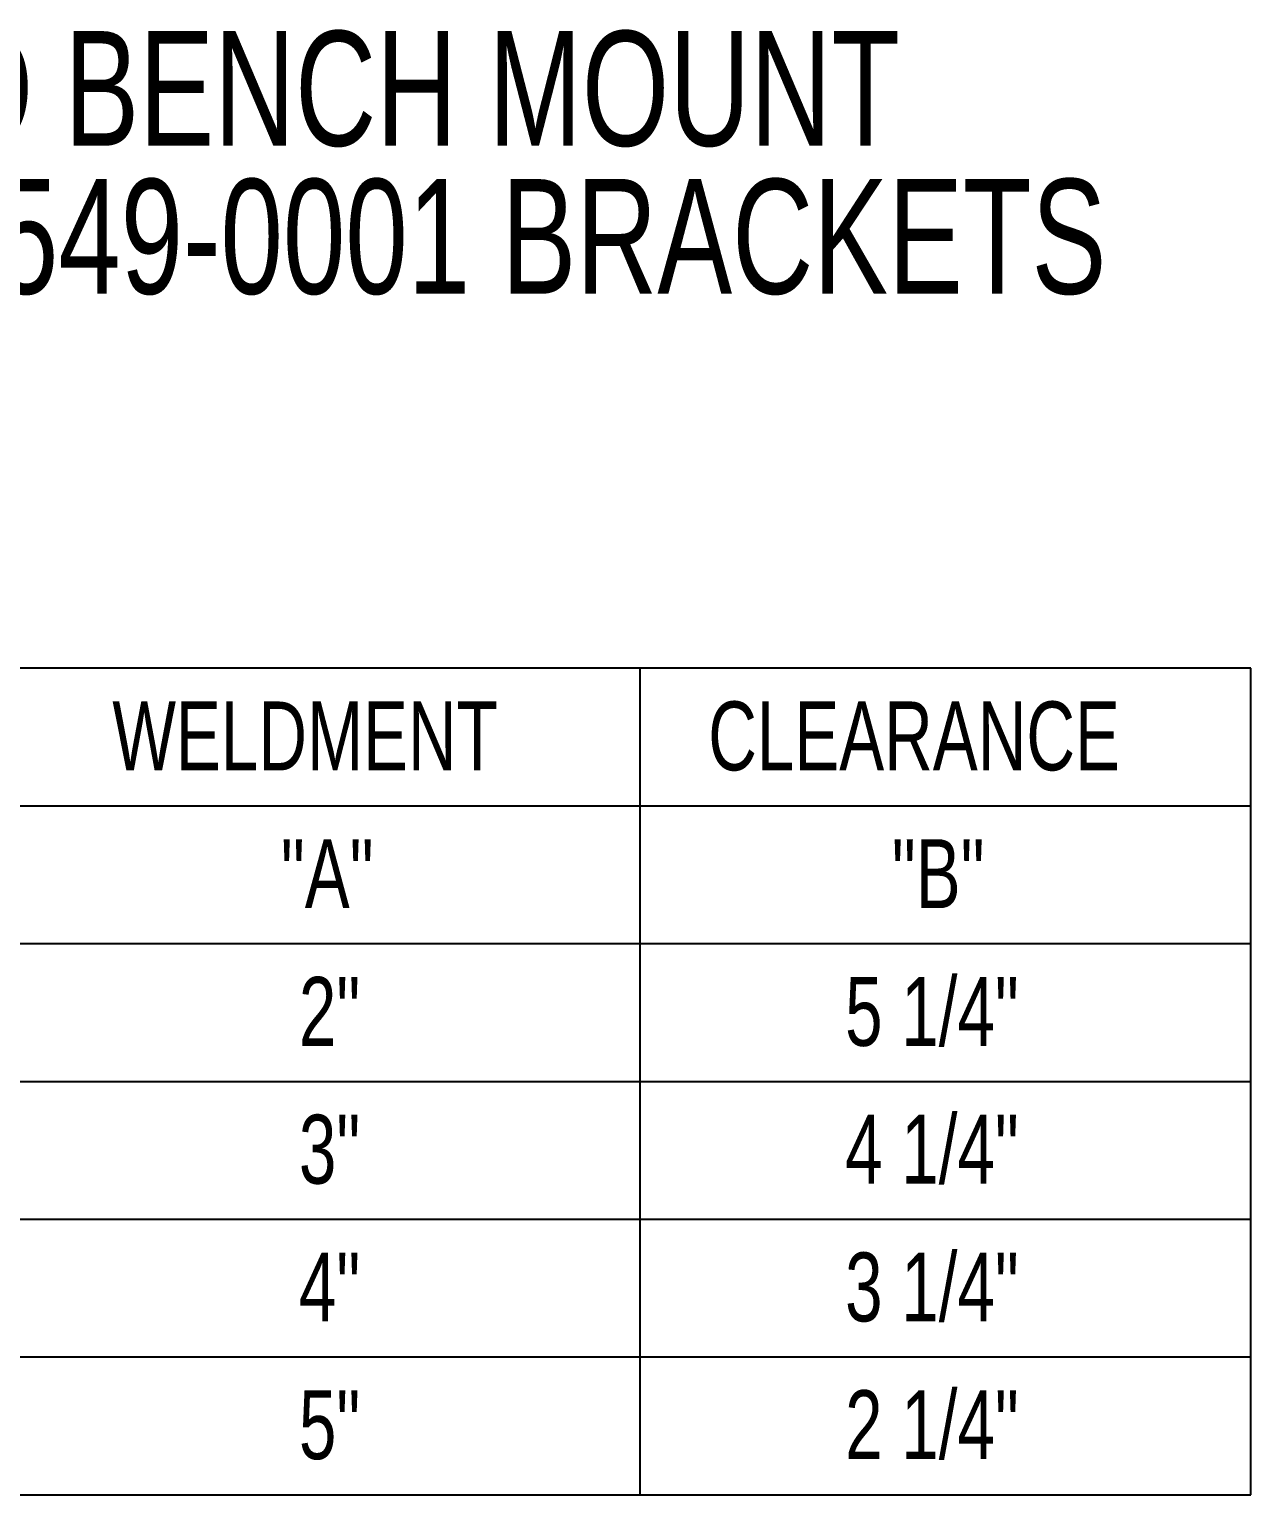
# Model space of a CAD drawing. Header units: inches. Extents: x 1.9 to 22.3, y 10.8 to 20.9.
# Drawn here: x 17.316 to 19.976, y 10.771 to 13.962 of the extents above; entities that cross this region are included whole.
import ezdxf

# ---------------------------------------------------------------- set-up
doc = ezdxf.new("R2010")
doc.units = ezdxf.units.IN
doc.header["$MEASUREMENT"] = 0
doc.layers.add('DIM', color=1, linetype='Continuous')
doc.styles.add('SLDTEXTSTYLE0', font='ARIAL.TTF', dxfattribs={"width": 0.7})

# ---------------------------------------------------------------- blocks, each defined once
blk = doc.blocks.new('SW_TABLEANNOTATION_2')
at = {"layer": 'DIM', "color": 0}
for p, q in [((5.3219, 0), (0, 0)), ((3.9915, 0), (3.9915, -1.8)), ((5.3219, -1.8), (5.3219, 0)), ((0, -0.3), (5.3219, -0.3)), ((0, -0.6), (5.3219, -0.6)), ((0, -0.9), (5.3219, -0.9)), ((0, -1.2), (5.3219, -1.2)), ((0, -1.5), (5.3219, -1.5)), ((0, -1.8), (5.3219, -1.8))]:
    blk.add_line(p, q, dxfattribs=at)
at = {"layer": 'DIM', "color": 0, "char_height": 0.15, "attachment_point": 1, "style": 'SLDTEXTSTYLE0'}
for s, insert in [('WELDMENT', (2.843, -0.0726)), ('CLEARANCE', (4.1406, -0.0726)), ('"A"', (3.2099, -0.3726)), ('"B"', (4.5404, -0.3726)), ('5 1/4"', (4.4387, -0.6726)), ('2"', (3.2492, -0.6726)), ('3"', (3.2492, -0.9726)), ('4 1/4"', (4.4387, -0.9726)), ('4"', (3.2492, -1.2726)), ('3 1/4"', (4.4387, -1.2726)), ('5"', (3.2492, -1.5726)), ('2 1/4"', (4.4387, -1.5726))]:
    blk.add_mtext(s, dxfattribs=dict(at, insert=insert))
blk = doc.blocks.new('SW_NOTE_2')
at = {"layer": 'DIM', "color": 0, "char_height": 0.25, "attachment_point": 1, "style": 'SLDTEXTSTYLE0'}
for s, insert in [('FRONT OF HOOD BENCH MOUNT', (0, 0.3223)), ('W/  111509-0001 & 111549-0001 BRACKETS', (-0.6128, 0))]:
    blk.add_mtext(s, dxfattribs=dict(at, insert=insert))

msp = doc.modelspace()

# ---------------------------------------------------------------- block references
at = {"layer": 'DIM'}
for name, p in [('SW_NOTE_2', (15.274221, 13.636097)), ('SW_TABLEANNOTATION_2', (14.654305, 12.5709))]:
    msp.add_blockref(name, p, dxfattribs=at)

doc.saveas('drawing.dxf')
